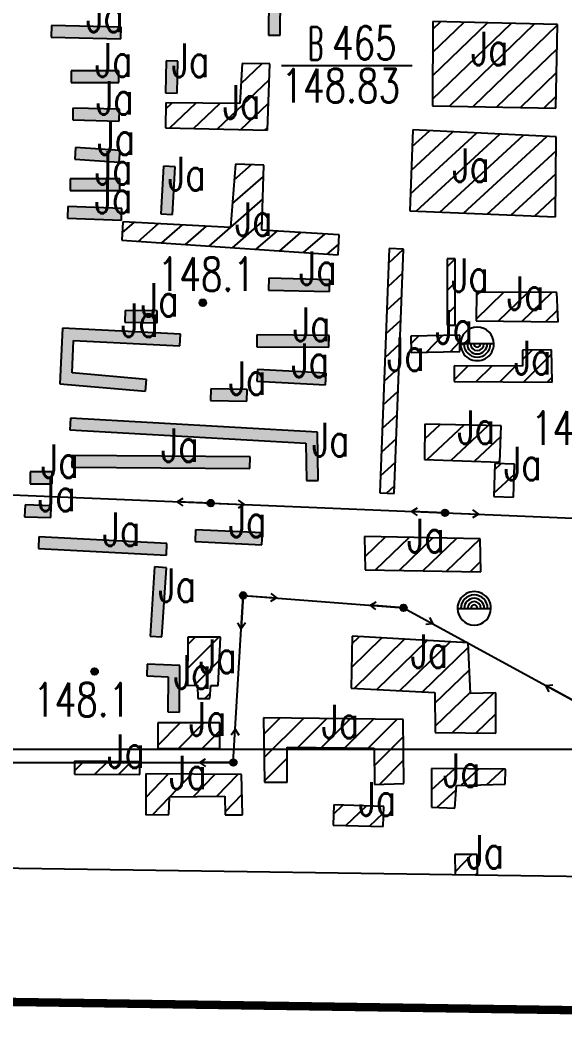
# Model space of a CAD drawing. Extents: x 408766 to 414302, y 5156573 to 5161925.
# Drawn here: x 412630 to 412955, y 5156829 to 5157436 of the extents above; entities that cross this region are included whole.
import ezdxf

# ---------------------------------------------------------------- set-up
doc = ezdxf.new("R2010")
doc.units = 0
doc.header["$LTSCALE"] = 1000
for name, pattern in [('0001', [0.5, 0.5, 0]), ('5130', [1, 1, 0]), ('5500', [1, 1, 0])]:
    doc.linetypes.add(name, pattern=pattern)
doc.layers.get('0').update_dxf_attribs({"linetype": 'CONTINUOUS'})
for name, color, linetype in [('0001', 1, 'CONTINUOUS'), ('0001ADD', 1, 'CONTINUOUS'), ('0002', 2, 'CONTINUOUS'), ('0002ADD', 2, 'CONTINUOUS'), ('0007', 7, 'CONTINUOUS'), ('0012', 12, 'CONTINUOUS'), ('0013', 13, 'CONTINUOUS'), ('0014', 151, 'CONTINUOUS'), ('0015', 15, 'CONTINUOUS'), ('0017', 85, 'CONTINUOUS')]:
    doc.layers.add(name, color=color, linetype=linetype)
doc.styles.add('SIMPLEX', font='simplex.shx', dxfattribs={"width": 0.75, "height": 20})
pattern_1 = [(45, (0, 0), (-7.071067811865475, 7.071067811865476), [])]

# ---------------------------------------------------------------- blocks, each defined once
blk = doc.blocks.new('8140')
for radius in [0.0002, 0.0001408438795997714, 8.315594389635764e-05, 3.012139848380626e-05]:
    blk.add_circle((0, 0), radius)
at = {"flags": 1}
blk.add_attdef('8140', (0, 0), '', height=1e-07, dxfattribs=at)
blk = doc.blocks.new('5130')
blk.add_hatch(color=256).paths.add_polyline_path([(0.0002, 0, 1), (-0.0002, 0, 1)])
for points in [[(0, 0), (0.002, 0)], [(0.00163791951807736, 0.0002329556220974421), (0.002, 0), (0.001658335508446954, -0.0002290562335962028)]]:
    blk.add_lwpolyline(points)
blk.add_circle((0, 0), 0.0002)
at = {"flags": 1}
blk.add_attdef('5130', (0, 0), '', height=1e-06, dxfattribs=at)
blk = doc.blocks.new('5131')
for points in [[(-0.00163791951807736, -0.0002329556220974419), (-0.002, 2.449212707644754e-19), (-0.001658335508446954, 0.000229056233596203)], [(0, 0), (-0.002, 2.449212707644754e-19)]]:
    blk.add_lwpolyline(points)
at = {"flags": 1}
blk.add_attdef('5131', (0, 0), '', height=1e-10, dxfattribs=at)
blk = doc.blocks.new('3241')
blk.add_lwpolyline([(-0.001, 0), (0.001, 0)])
for radius, start, end in [(0.001, 359.9998770684631, 180.0000695068902), (0.0008, 0, 180), (0.0006, 0, 180), (0.0004, 0, 180), (0.0002, 0, 180), (0.001, 180.0000915167294, 359.9998163741554)]:
    blk.add_arc((0, 0), radius, start, end)
at = {"flags": 1}
blk.add_attdef('3241', (0, 0), '', height=1e-11, dxfattribs=at)
blk = doc.blocks.new('3244')
blk.add_lwpolyline([(0.001, -1.224606353822377e-19), (-0.001, 1.224606353822377e-19)])
for radius, start, end in [(0.001, 9.151672939466948e-05, 179.9998163741555), (0.001, 179.9998770684631, 6.950689016349543e-05), (0.0008, 180, 0), (0.0006, 180, 0), (0.0004, 180, 0), (0.0002, 180, 0)]:
    blk.add_arc((0, 0), radius, start, end)
at = {"flags": 1}
blk.add_attdef('3244', (0, 0), '', height=1e-08, dxfattribs=at)

msp = doc.modelspace()

# ---------------------------------------------------------------- hatches: boundary and pattern name
at = {"layer": '0001ADD', "linetype": '0001'}
for points in [[(412666.1603064171, 5157472.088730062), (412778.1805951659, 5157468.041572845), (412777.8949348868, 5157426.669181496), (412784.8947680349, 5157426.620850369), (412785.2273679796, 5157474.791548507), (412666.4130430369, 5157479.084166017)], [(412648.0923839709, 5157425.440035254), (412689.6301704514, 5157424.504217545), (412689.7878798966, 5157431.502440728), (412648.2500934161, 5157432.438258437)], [(412723.3600829606, 5157392.062367512), (412723.6724114338, 5157411.090757759), (412716.6733549169, 5157411.20568327), (412716.3610264437, 5157392.177293023)], [(412659.9603169322, 5157398.30118855), (412688.380898791, 5157398.30118855), (412688.3809430785, 5157405.30118855), (412659.9603612198, 5157405.30118855)], [(412660.9017789683, 5157375.978158771), (412688.697746113, 5157375.354268194), (412688.854868369, 5157382.352504586), (412661.0589012243, 5157382.976395163)], [(412662.1510295126, 5157352.582595007), (412688.697746113, 5157350.710947486), (412689.1900956551, 5157357.693611155), (412662.6433790547, 5157359.565258677)], [(412720.5537722477, 5157319.516866501), (412722.1153512651, 5157347.903482255), (412715.1259214933, 5157348.288022844), (412713.5643424758, 5157319.901407091)], [(412659.3401999508, 5157333.866143996), (412689.01005347, 5157333.866143996), (412689.0100977576, 5157340.866143996), (412659.3402442384, 5157340.866143996)], [(412657.7786420494, 5157317.333279743), (412689.9469966573, 5157316.085510693), (412690.2183578669, 5157323.080248937), (412658.050003259, 5157324.328017986)], [(412777.7485675615, 5157274.362896413), (412814.2363081811, 5157273.386719924), (412814.4235602975, 5157280.384214951), (412777.9358196779, 5157281.360391439)], [(412692.0674981517, 5157255.164645815), (412711.2887173369, 5157254.839257687), (412711.4072447681, 5157261.838254133), (412692.1860255828, 5157262.163642261)], [(412705.0330258799, 5157220.97678527), (412660.4810174812, 5157224.800896042), (412661.419936407, 5157244.260024575), (412724.9058362888, 5157241.017459067), (412725.2628984142, 5157248.008346466), (412654.7663858562, 5157251.608981574), (412653.1641794314, 5157218.403195753), (412704.4343838202, 5157214.002430269)], [(412770.9071148756, 5157240.521913745), (412813.910528742, 5157240.196513512), (412813.9635394377, 5157247.196312785), (412770.9601255713, 5157247.521713018)], [(412770.8452868877, 5157219.94251886), (412811.8649894597, 5157217.707751261), (412812.2458313997, 5157224.697383542), (412771.2261288277, 5157226.932151141)], [(412743.2502184715, 5157208.396239772), (412764.8787804722, 5157208.023774471), (412764.9993538289, 5157215.02273597), (412743.3707918283, 5157215.395201271)], [(412659.2855536955, 5157190.808717842), (412800.1770393515, 5157182.778332727), (412800.4869227293, 5157160.49357126), (412807.4862460457, 5157160.590901176), (412807.0856944395, 5157189.395921514), (412659.6838858564, 5157197.797375187)], [(412660.4649921068, 5157168.542948813), (412766.7433124072, 5157167.798030315), (412766.7924193942, 5157174.797858063), (412660.5140990939, 5157175.542776561)], [(412635.4471667762, 5157158.65255393), (412648.5491466782, 5157158.65255393), (412648.5491909658, 5157165.65255393), (412635.4472110638, 5157165.65255393)], [(412632.2121144421, 5157138.94232545), (412647.9021277649, 5157138.457644823), (412648.118306122, 5157145.45430595), (412632.4282927992, 5157145.938986576)], [(412640.3869020466, 5157119.986033851), (412716.8326902693, 5157115.888963955), (412717.2073579944, 5157122.878929913), (412640.7615697717, 5157126.97599981)], [(412733.9863882955, 5157124.083091643), (412773.8873590368, 5157122.220789346), (412774.213759758, 5157129.213175389), (412734.3127890167, 5157131.075477686)], [(412714.2223582299, 5157067.096626809), (412716.8326902693, 5157108.439754764), (412709.8466040101, 5157108.88088828), (412707.2362719707, 5157067.537760326)], [(412705.1005828063, 5157043.839271686), (412717.8458242891, 5157043.304398106), (412717.7217926437, 5157022.244822903), (412724.7216712426, 5157022.203596693), (412724.8854689551, 5157050.015130088), (412705.3940901806, 5157050.833115652)]]:
    msp.add_hatch(color=256, dxfattribs=at).paths.add_polyline_path(points)
h = msp.add_hatch(dxfattribs=at)
h.set_pattern_fill('U', color=256, scale=10, angle=43.99611756707709, style=0, pattern_type=0)
h.set_pattern_definition([(43.99611756707709, (0, 0), (-6.946096255091944, 7.19386869597977), [])])
h.paths.add_polyline_path([(412875.6927158131, 5157384.402781823), (412949.4612761406, 5157383.110138748), (412950.4966204289, 5157433.005975014), (412875.9515571642, 5157434.815668056)])
h = msp.add_hatch(dxfattribs=at)
h.set_pattern_fill('U', color=256, scale=10, angle=43.51872100673883, style=0, pattern_type=0)
h.set_pattern_definition([(43.51872100673883, (0, 0), (-6.885915500929568, 7.251494171138655), [])])
h.paths.add_polyline_path([(412716.3053575021, 5157371.36815468), (412777.1650448093, 5157369.794380137), (412778.5437582614, 5157409.532126836), (412762.1963368962, 5157409.728848655), (412760.6206734293, 5157385.72882318), (412716.502328633, 5157386.122266816)])
h = msp.add_hatch(dxfattribs=at)
h.set_pattern_fill('U', color=256, scale=10, angle=42.61691115499103, style=0, pattern_type=0)
h.set_pattern_definition([(42.61691115499103, (0, 0), (-6.770932031781896, 7.35897271505948), [])])
h.paths.add_polyline_path([(412862.2295658615, 5157321.661740788), (412949.1988028176, 5157318.042354706), (412949.7164855197, 5157365.869966894), (412864.041434203, 5157370.006402944)])
h = msp.add_hatch(dxfattribs=at)
h.set_pattern_fill('U', color=256, scale=10, angle=41.13600052887449, style=0, pattern_type=0)
h.set_pattern_definition([(41.13600052887449, (0, 0), (-6.57848600797757, 7.531501964604626), [])])
h.paths.add_polyline_path([(412690.3106161765, 5157304.105501821), (412819.4661366544, 5157295.38207369), (412819.9954543366, 5157307.277660807), (412773.9440980408, 5157310.185478253), (412775.0027545212, 5157349.044422799), (412758.0643141826, 5157349.573117981), (412755.1530352565, 5157311.771563799), (412690.8399338586, 5157315.208064322)])
h = msp.add_hatch(dxfattribs=at)
h.set_pattern_fill('U', color=256, scale=10, angle=42.80002943028051, style=0, pattern_type=0)
h.set_pattern_definition([(42.8000294302805, (-197664.8793225305, 19649.31263626274), (-6.794416811456566, 7.337295155041562), [])])
h.paths.add_polyline_path([(412844.3143984368, 5157153.168075901), (412852.9241833417, 5157152.837325756), (412858.5305011546, 5157298.751791165), (412849.9207162498, 5157299.082541309)])
h = msp.add_hatch(dxfattribs=at)
h.set_pattern_fill('U', color=256, scale=10, angle=45, style=0, pattern_type=0)
h.set_pattern_definition(pattern_1)
h.paths.add_polyline_path([(412884.5378767553, 5157253.38540949), (412889.3246046485, 5157253.38540949), (412889.3248557296, 5157293.070770796), (412884.5381278364, 5157293.070770796)])
h = msp.add_hatch(dxfattribs=at)
h.set_pattern_fill('U', color=256, scale=10, angle=44.09171460238971, style=0, pattern_type=0)
h.set_pattern_definition([(44.09171460238971, (0, 0), (-6.958089428907269, 7.182269244419128), [])])
h.paths.add_polyline_path([(412901.849734491, 5157256.036511683), (412950.7699263195, 5157255.260930681), (412949.9934022662, 5157272.84081113), (412902.1085547259, 5157273.09933006)])
h = msp.add_hatch(dxfattribs=at)
h.set_pattern_fill('U', color=256, scale=10, angle=45.93807902921863, style=0, pattern_type=0)
h.set_pattern_definition([(45.93807902921863, (0, 0), (-7.185886458628576, 6.954353730124638), [])])
h.paths.add_polyline_path([(412862.9975167716, 5157237.129936195), (412892.1966498308, 5157237.608043691), (412892.0370557824, 5157247.358590717), (412862.8379227231, 5157246.880483221)])
h = msp.add_hatch(dxfattribs=at)
h.set_pattern_fill('U', color=256, scale=10, angle=44.49358816136668, style=0, pattern_type=0)
h.set_pattern_definition([(44.49358816136668, (0, 0), (-7.008294416972512, 7.133288818282344), [])])
h.paths.add_polyline_path([(412888.6478120115, 5157219.774389556), (412947.1449649017, 5157219.257339588), (412946.8861235506, 5157238.646900973), (412929.5440486528, 5157238.388382043), (412929.5440486528, 5157228.822854763), (412888.6478120115, 5157229.081385799)])
h = msp.add_hatch(dxfattribs=at)
h.set_pattern_fill('U', color=256, scale=10, angle=43.02743631678344, style=0, pattern_type=0)
h.set_pattern_definition([(43.02743631678344, (0, 0), (-6.823484935487287, 7.31027040096179), [])])
h.paths.add_polyline_path([(412871.0285458578, 5157173.072416922), (412916.0662018843, 5157171.521254916), (412916.8427048215, 5157193.237571415), (412871.2873872088, 5157194.271683454)])
h = msp.add_hatch(dxfattribs=at)
h.set_pattern_fill('U', color=256, scale=10, angle=43.02740722306257, style=0, pattern_type=0)
h.set_pattern_definition([(43.02740722306257, (0, 0), (-6.823481223468378, 7.310273865798359), [])])
h.paths.add_polyline_path([(412912.3374547558, 5157150.998451903), (412924.051852437, 5157150.59498515), (412924.7324943782, 5157170.35335236), (412913.0180966971, 5157170.756819113)])
h = msp.add_hatch(dxfattribs=at)
h.set_pattern_fill('U', color=256, scale=10, angle=43.9284547504322, style=0, pattern_type=0)
h.set_pattern_definition([(43.9284547504322, (0, 0), (-6.937595893883952, 7.202066593219236), [])])
h.paths.add_polyline_path([(412835.4841254925, 5157107.254654402), (412904.5936048486, 5157105.962011327), (412904.3347846136, 5157125.610115854), (412835.2252841414, 5157127.161277859)])
h = msp.add_hatch(dxfattribs=at)
h.set_pattern_fill('U', color=256, scale=10, angle=45, style=0, pattern_type=0)
h.set_pattern_definition(pattern_1)
h.paths.add_polyline_path([(412735.6391889345, 5157030.270692276), (412742.8866411846, 5157030.270692276), (412743.4043027706, 5157038.026526514), (412747.8045423909, 5157038.026526514), (412749.0987280303, 5157066.981615179), (412729.6859434398, 5157066.981615179), (412729.4271020888, 5157038.026526514), (412735.3803686995, 5157038.28505755)])
h = msp.add_hatch(dxfattribs=at)
h.set_pattern_fill('U', color=256, scale=10, angle=44.1825370715087, style=0, pattern_type=0)
h.set_pattern_definition([(44.1825370715087, (0, 0), (-6.969465664474939, 7.171230602323767), [])])
h.paths.add_polyline_path([(412877.4393775882, 5157010.074342648), (412913.6765543742, 5157009.557292682), (412913.6765543742, 5157033.600352189), (412898.4051680529, 5157033.341833258), (412897.1109824136, 5157063.589564998), (412827.7426617063, 5157067.467470012), (412827.2250001202, 5157036.444157269), (412877.1805362371, 5157033.858883224)])
h = msp.add_hatch(dxfattribs=at)
h.set_pattern_fill('U', color=256, scale=10, angle=45, style=0, pattern_type=0)
h.set_pattern_definition(pattern_1)
h.paths.add_polyline_path([(412775.3542322736, 5156980.223855581), (412789.0725916044, 5156980.223855581), (412789.0725916044, 5157001.164591078), (412840.8399960627, 5157000.64754111), (412841.0988162977, 5156978.931212507), (412858.6997325466, 5156979.448274579), (412858.1820709605, 5157017.710359488), (412774.8365495714, 5157018.744471527)])
h = msp.add_hatch(dxfattribs=at)
h.set_pattern_fill('U', color=256, scale=10, angle=45, style=0, pattern_type=0)
h.set_pattern_definition(pattern_1)
h.paths.add_polyline_path([(412711.7667862053, 5157000.425749396), (412748.8360013138, 5157000.425749396), (412748.836097891, 5157015.69054045), (412711.7668827825, 5157015.69054045)])
h = msp.add_hatch(dxfattribs=at)
h.set_pattern_fill('U', color=256, scale=10, angle=44.5853231332627, style=0, pattern_type=0)
h.set_pattern_definition([(44.5853231332627, (0, 0), (-7.019706376186774, 7.122058859074584), [])])
h.paths.add_polyline_path([(412661.9638984918, 5156985.163581467), (412701.0138897545, 5156984.880948951), (412701.0693200095, 5156992.532794647), (412662.0193287468, 5156992.815427163)])
h = msp.add_hatch(dxfattribs=at)
h.set_pattern_fill('U', color=256, scale=10, angle=42.43927739229827, style=0, pattern_type=0)
h.set_pattern_definition([(42.43927739229827, (0, 0), (-6.748084548742362, 7.379929194987211), [])])
h.paths.add_polyline_path([(412875.1137963742, 5156965.392681659), (412889.059322882, 5156964.76899687), (412890.1000306637, 5156978.28205835), (412919.2399119012, 5156979.113625963), (412919.4480534575, 5156988.053035306), (412875.1137963742, 5156988.468825165)])
h = msp.add_hatch(dxfattribs=at)
h.set_pattern_fill('U', color=256, scale=10, angle=46.07964524662767, style=0, pattern_type=0)
h.set_pattern_definition([(46.07964524662767, (0, 0), (-7.203047300403171, 6.936577656752253), [])])
h.paths.add_polyline_path([(412704.5612705618, 5156960.790715429), (412718.2796510087, 5156961.049246465), (412718.7973125948, 5156971.648873678), (412751.6696151649, 5156971.907404714), (412751.9284565159, 5156960.790715429), (412762.2819416309, 5156960.790715429), (412761.7642589287, 5156984.833787042), (412704.5612705618, 5156985.350837008)])
h = msp.add_hatch(dxfattribs=at)
h.set_pattern_fill('U', color=256, scale=10, angle=43.26637620919675, style=0, pattern_type=0)
h.set_pattern_definition([(43.26637620919675, (0, 0), (-6.853911444307498, 7.281751019747291), [])])
h.paths.add_polyline_path([(412816.5461367724, 5156954.716755288), (412846.3244426639, 5156953.815461647), (412846.68853129, 5156965.842257408), (412816.9102253985, 5156966.743551049)])

# ---------------------------------------------------------------- linework, layer by layer
at = {"layer": '0001', "linetype": '0001'}
for points in [[(412666.1603064171, 5157472.088730062), (412778.1805951659, 5157468.041572845), (412777.8949348868, 5157426.669181496), (412784.8947680349, 5157426.620850369), (412785.2273679796, 5157474.791548507), (412666.4130430369, 5157479.084166017)], [(412875.6927158131, 5157384.402781823), (412949.4612761406, 5157383.110138748), (412950.4966204289, 5157433.005975014), (412875.9515571642, 5157434.815668056)], [(412648.0923839709, 5157425.440035254), (412689.6301704514, 5157424.504217545), (412689.7878798966, 5157431.502440728), (412648.2500934161, 5157432.438258437)], [(412723.3600829606, 5157392.062367512), (412723.6724114338, 5157411.090757759), (412716.6733549169, 5157411.20568327), (412716.3610264437, 5157392.177293023)], [(412659.9603169322, 5157398.30118855), (412688.380898791, 5157398.30118855), (412688.3809430785, 5157405.30118855), (412659.9603612198, 5157405.30118855)], [(412716.3053575021, 5157371.36815468), (412777.1650448093, 5157369.794380137), (412778.5437582614, 5157409.532126836), (412762.1963368962, 5157409.728848655), (412760.6206734293, 5157385.72882318), (412716.502328633, 5157386.122266816)], [(412660.9017789683, 5157375.978158771), (412688.697746113, 5157375.354268194), (412688.854868369, 5157382.352504586), (412661.0589012243, 5157382.976395163)], [(412862.2295658615, 5157321.661740788), (412949.1988028176, 5157318.042354706), (412949.7164855197, 5157365.869966894), (412864.041434203, 5157370.006402944)], [(412662.1510295126, 5157352.582595007), (412688.697746113, 5157350.710947486), (412689.1900956551, 5157357.693611155), (412662.6433790547, 5157359.565258677)], [(412690.3106161765, 5157304.105501821), (412819.4661366544, 5157295.38207369), (412819.9954543366, 5157307.277660807), (412773.9440980408, 5157310.185478253), (412775.0027545212, 5157349.044422799), (412758.0643141826, 5157349.573117981), (412755.1530352565, 5157311.771563799), (412690.8399338586, 5157315.208064322)], [(412720.5537722477, 5157319.516866501), (412722.1153512651, 5157347.903482255), (412715.1259214933, 5157348.288022844), (412713.5643424758, 5157319.901407091)], [(412659.3401999508, 5157333.866143996), (412689.01005347, 5157333.866143996), (412689.0100977576, 5157340.866143996), (412659.3402442384, 5157340.866143996)], [(412657.7786420494, 5157317.333279743), (412689.9469966573, 5157316.085510693), (412690.2183578669, 5157323.080248937), (412658.050003259, 5157324.328017986)], [(412844.3143984368, 5157153.168075901), (412852.9241833417, 5157152.837325756), (412858.5305011546, 5157298.751791165), (412849.9207162498, 5157299.082541309)], [(412884.5378767553, 5157253.38540949), (412889.3246046485, 5157253.38540949), (412889.3248557296, 5157293.070770796), (412884.5381278364, 5157293.070770796)], [(412777.7485675615, 5157274.362896413), (412814.2363081811, 5157273.386719924), (412814.4235602975, 5157280.384214951), (412777.9358196779, 5157281.360391439)], [(412901.849734491, 5157256.036511683), (412950.7699263195, 5157255.260930681), (412949.9934022662, 5157272.84081113), (412902.1085547259, 5157273.09933006)], [(412692.0674981517, 5157255.164645815), (412711.2887173369, 5157254.839257687), (412711.4072447681, 5157261.838254133), (412692.1860255828, 5157262.163642261)], [(412705.0330258799, 5157220.97678527), (412660.4810174812, 5157224.800896042), (412661.419936407, 5157244.260024575), (412724.9058362888, 5157241.017459067), (412725.2628984142, 5157248.008346466), (412654.7663858562, 5157251.608981574), (412653.1641794314, 5157218.403195753), (412704.4343838202, 5157214.002430269)], [(412770.9071148756, 5157240.521913745), (412813.910528742, 5157240.196513512), (412813.9635394377, 5157247.196312785), (412770.9601255713, 5157247.521713018)], [(412862.9975167716, 5157237.129936195), (412892.1966498308, 5157237.608043691), (412892.0370557824, 5157247.358590717), (412862.8379227231, 5157246.880483221)], [(412888.6478120115, 5157219.774389556), (412947.1449649017, 5157219.257339588), (412946.8861235506, 5157238.646900973), (412929.5440486528, 5157238.388382043), (412929.5440486528, 5157228.822854763), (412888.6478120115, 5157229.081385799)], [(412770.8452868877, 5157219.94251886), (412811.8649894597, 5157217.707751261), (412812.2458313997, 5157224.697383542), (412771.2261288277, 5157226.932151141)], [(412743.2502184715, 5157208.396239772), (412764.8787804722, 5157208.023774471), (412764.9993538289, 5157215.02273597), (412743.3707918283, 5157215.395201271)], [(412659.2855536955, 5157190.808717842), (412800.1770393515, 5157182.778332727), (412800.4869227293, 5157160.49357126), (412807.4862460457, 5157160.590901176), (412807.0856944395, 5157189.395921514), (412659.6838858564, 5157197.797375187)], [(412871.0285458578, 5157173.072416922), (412916.0662018843, 5157171.521254916), (412916.8427048215, 5157193.237571415), (412871.2873872088, 5157194.271683454)], [(412660.4649921068, 5157168.542948813), (412766.7433124072, 5157167.798030315), (412766.7924193942, 5157174.797858063), (412660.5140990939, 5157175.542776561)], [(412912.3374547558, 5157150.998451903), (412924.051852437, 5157150.59498515), (412924.7324943782, 5157170.35335236), (412913.0180966971, 5157170.756819113)], [(412635.4471667762, 5157158.65255393), (412648.5491466782, 5157158.65255393), (412648.5491909658, 5157165.65255393), (412635.4472110638, 5157165.65255393)], [(412632.2121144421, 5157138.94232545), (412647.9021277649, 5157138.457644823), (412648.118306122, 5157145.45430595), (412632.4282927992, 5157145.938986576)], [(412640.3869020466, 5157119.986033851), (412716.8326902693, 5157115.888963955), (412717.2073579944, 5157122.878929913), (412640.7615697717, 5157126.97599981)], [(412733.9863882955, 5157124.083091643), (412773.8873590368, 5157122.220789346), (412774.213759758, 5157129.213175389), (412734.3127890167, 5157131.075477686)], [(412835.4841254925, 5157107.254654402), (412904.5936048486, 5157105.962011327), (412904.3347846136, 5157125.610115854), (412835.2252841414, 5157127.161277859)], [(412714.2223582299, 5157067.096626809), (412716.8326902693, 5157108.439754764), (412709.8466040101, 5157108.88088828), (412707.2362719707, 5157067.537760326)], [(412735.6391889345, 5157030.270692276), (412742.8866411846, 5157030.270692276), (412743.4043027706, 5157038.026526514), (412747.8045423909, 5157038.026526514), (412749.0987280303, 5157066.981615179), (412729.6859434398, 5157066.981615179), (412729.4271020888, 5157038.026526514), (412735.3803686995, 5157038.28505755)], [(412877.4393775882, 5157010.074342648), (412913.6765543742, 5157009.557292682), (412913.6765543742, 5157033.600352189), (412898.4051680529, 5157033.341833258), (412897.1109824136, 5157063.589564998), (412827.7426617063, 5157067.467470012), (412827.2250001202, 5157036.444157269), (412877.1805362371, 5157033.858883224)], [(412705.1005828063, 5157043.839271686), (412717.8458242891, 5157043.304398106), (412717.7217926437, 5157022.244822903), (412724.7216712426, 5157022.203596693), (412724.8854689551, 5157050.015130088), (412705.3940901806, 5157050.833115652)], [(412775.3542322736, 5156980.223855581), (412789.0725916044, 5156980.223855581), (412789.0725916044, 5157001.164591078), (412840.8399960627, 5157000.64754111), (412841.0988162977, 5156978.931212507), (412858.6997325466, 5156979.448274579), (412858.1820709605, 5157017.710359488), (412774.8365495714, 5157018.744471527)], [(412711.7667862053, 5157000.425749396), (412748.8360013138, 5157000.425749396), (412748.836097891, 5157015.69054045), (412711.7668827825, 5157015.69054045)], [(412661.9638984918, 5156985.163581467), (412701.0138897545, 5156984.880948951), (412701.0693200095, 5156992.532794647), (412662.0193287468, 5156992.815427163)], [(412875.1137963742, 5156965.392681659), (412889.059322882, 5156964.76899687), (412890.1000306637, 5156978.28205835), (412919.2399119012, 5156979.113625963), (412919.4480534575, 5156988.053035306), (412875.1137963742, 5156988.468825165)], [(412704.5612705618, 5156960.790715429), (412718.2796510087, 5156961.049246465), (412718.7973125948, 5156971.648873678), (412751.6696151649, 5156971.907404714), (412751.9284565159, 5156960.790715429), (412762.2819416309, 5156960.790715429), (412761.7642589287, 5156984.833787042), (412704.5612705618, 5156985.350837008)], [(412816.5461367724, 5156954.716755288), (412846.3244426639, 5156953.815461647), (412846.68853129, 5156965.842257408), (412816.9102253985, 5156966.743551049)]]:
    msp.add_lwpolyline(points, close=True, dxfattribs=at)
msp.add_lwpolyline([(412902.6426692672, 5156924.932251942), (412902.4709169813, 5156937.098431362), (412889.1882949093, 5156937.098431362), (412889.229017737, 5156925.128767467)], dxfattribs=at)
at = {"layer": '0001ADD', "linetype": '0001'}
for p, q in [((412889.7809105478, 5156927.12419946), (412899.1590747004, 5156936.959268184)), ((412901.523964454, 5156924.948641429), (412902.4499124647, 5156925.919701668))]:
    msp.add_line(p, q, dxfattribs=at)
at = {"layer": '0002', "linetype": '5130'}
for points in [[(412147.2798325989, 5158743.712194557), (412046.6042302659, 5158746.955919563), (412041.0652829691, 5158601.69799876), (412655.7850695289, 5158574.257453831), (412653.3483330798, 5158486.309800208), (412629.5530886389, 5157831.551401397), (412621.2464942377, 5157631.527148155), (412603.4609809019, 5157152.853527388), (413004.4393015868, 5157136.27783489)], [(412600.0075886483, 5156929.365980644), (412601.1681296679, 5156992.068322383), (412756.8129309106, 5156992.068322383), (412762.7260769007, 5157091.919685721), (412858.4188037381, 5157084.434632994), (412961.0290857438, 5157028.584629776), (412963.9618241228, 5156924.033901043)]]:
    msp.add_lwpolyline(points, dxfattribs=at)
at = {"layer": '0012'}
for p, q in [((408834.6175680859, 5157000), (413789.5700538093, 5157000)), ((408834.3847840014, 5156984.533907223), (413788.3146159986, 5156911.956792777))]:
    msp.add_line(p, q, dxfattribs=at)
at = {"layer": '0012', "const_width": 5}
msp.add_lwpolyline([(408833.180780254, 5156904.542961451), (408905.3037870247, 5161696.237660375), (413855.5001361833, 5161623.665259772), (413787.1739965367, 5156831.9649184), (408833.180780254, 5156904.542961451)], dxfattribs=at)
at = {"layer": '0013', "elevation": 148.83}
msp.add_lwpolyline([(412785.6564758894, 5157408.50322116), (412863.6564758894, 5157408.50322116)], dxfattribs=at)

# ---------------------------------------------------------------- block references
at = {"layer": '0002ADD', "linetype": '5130', "xscale": 10000, "yscale": 10000, "zscale": 10000}
for name, p, rotation in [('5131', (412743.3415151426, 5157147.071128185), 357.6328536740958), ('5130', (412743.3415151426, 5157147.071128185), 357.6328536740958), ('5131', (412883.2220493833, 5157141.288728982), 357.6328536740958), ('5130', (412883.2220493833, 5157141.288728982), 357.6328536740958), ('5131', (412762.7260769007, 5157091.919685721), 86.61093317033139), ('5130', (412762.7260769007, 5157091.919685721), 355.5274562258755), ('5131', (412858.4188037381, 5157084.434632994), 355.5274562258755), ('5130', (412858.4188037381, 5157084.434632994), 331.4408861268264), ('5131', (412961.0290857438, 5157028.584629776), 331.4408861268264), ('5130', (412756.8129309106, 5156992.068322383), 86.61093317033139)]:
    msp.add_blockref(name, p, dxfattribs=dict(at, rotation=rotation))
msp.add_blockref('5131', (412756.8129309106, 5156992.068322383), dxfattribs=at)
at = {"layer": '0015', "xscale": 10000, "yscale": 10000, "zscale": 10000}
for p in [(412738.587257, 5157266.802026, 148.1), (412673.98302, 5157046.487133, 148.1)]:
    msp.add_blockref('8140', p, dxfattribs=at)
at = {"layer": '0015', "linetype": '5500', "xscale": 10000, "yscale": 10000, "zscale": 10000}
for name, p in [('3244', (412902.4583431891, 5157242.197989444)), ('3241', (412900.6938805282, 5157084.174286176))]:
    msp.add_blockref(name, p, dxfattribs=at)

# ---------------------------------------------------------------- texts
at = {"layer": '0007', "style": 'SIMPLEX', "width": 0.75}
for s, p in [('148.83', (412785.6564758894, 5157386.50322116, 148.83)), ('148.1', (412711.7656648783, 5157273.82226932, 148.1)), ('148.1', (412934.7098302171, 5157181.918768898, 148.1)), ('148.1', (412637.3148061589, 5157019.632195205, 148.1))]:
    msp.add_text(s, height=20, dxfattribs=at).set_placement(p)
at = {"layer": '0014', "style": 'SIMPLEX'}
for s, width, p in [('B ', 0.5, (412801.3927659605, 5157411.616283155)), ('465', 0.75, (412815.7776307655, 5157412.030019908, 148.83))]:
    msp.add_text(s, height=20, dxfattribs=dict(at, width=width)).set_placement(p)
at = {"layer": '0017', "linetype": '0001', "style": 'SIMPLEX', "width": 0.75}
for p in [(412668.9401319338, 5157428.471237991), (412898.7292159705, 5157408.704372366), (412674.1706300054, 5157401.80118855), (412720.0167189387, 5157401.634025391), (412674.8783236687, 5157379.165331678), (412750.5758636995, 5157376.67963166), (412675.6705625838, 5157355.138103081), (412674.1751488542, 5157337.366143996), (412887.5955959465, 5157338.983090201), (412717.8398468705, 5157333.902444673), (412673.9984999581, 5157320.206764339), (412757.7996658995, 5157306.74897773), (412796.0860639295, 5157277.373555682), (412886.9313662425, 5157273.228090143), (412701.7373714599, 5157258.501449974), (412920.227153677, 5157262.499702847), (412689.8361000692, 5157246.313221982), (412792.4353271567, 5157243.859113266), (412877.5172862773, 5157242.244263456), (412791.5455591437, 5157222.319951201), (412848.6377527859, 5157225.995037418), (412924.3673060953, 5157223.910837711), (412754.1247861502, 5157211.709487871), (412890.7001717993, 5157182.379413165), (412803.7863111206, 5157174.944757494), (412713.6287057505, 5157171.670403438), (412641.998178871, 5157162.15255393), (412918.534974567, 5157160.675902131), (412640.165210282, 5157142.1983157), (412754.1000740267, 5157126.648133515), (412678.7971300205, 5157121.432481882), (412860.5913142264, 5157117.59575058), (412712.0344811201, 5157087.988757544), (412736.4157129878, 5157045.523829716), (412862.685652853, 5157048.594958593), (412721.3036336513, 5157036.129987549), (412730.3014420482, 5157008.058144923), (412809.5207204831, 5157006.593670202), (412681.5166092506, 5156988.848188058), (412718.5384712436, 5156976.043852869), (412881.98248885, 5156977.450490736), (412831.6173340312, 5156960.279506348), (412896.0624551887, 5156928.749402575)]:
    msp.add_text('Ja', height=20, dxfattribs=at).set_placement(p)

doc.saveas('drawing.dxf')
